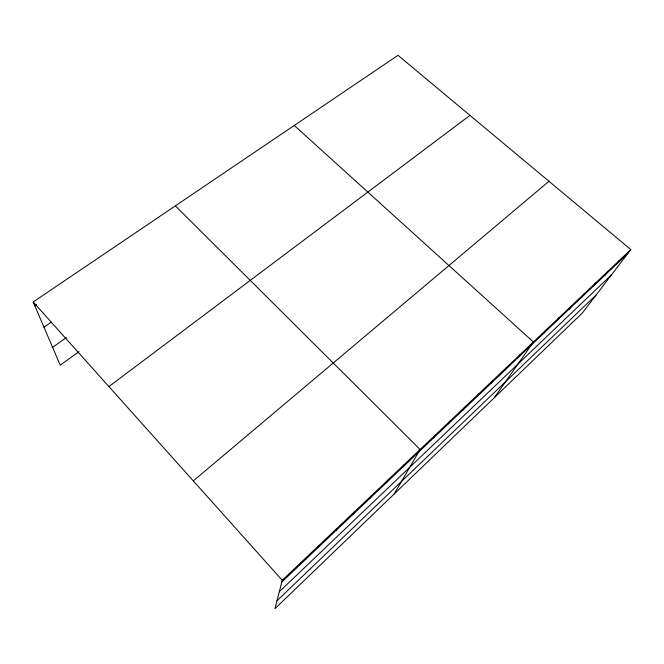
<?xml version="1.0" encoding="UTF-8"?>
<svg xmlns="http://www.w3.org/2000/svg" width="664" height="664" viewBox="0 0 664 664"><rect width="100%" height="100%" fill="white"/><g stroke="black" fill="none" stroke-linecap="round" stroke-linejoin="round"><path stroke-width="1" d="M630.8 249.573L282.25 580.286L274.946 608.689L582.436 312.927L630.8 249.573L397.993 55.311L33.2 301.987L60.233 365.175L78.999 351.663M300.244 564.516L300.85 562.632M318.272 547.402L319.035 545.385M335.901 530.66L336.814 528.511M353.148 514.276L354.211 512.01M370.022 498.249L371.217 495.867M386.539 482.57L387.867 480.072M402.708 467.215L404.16 464.617M394.192 493.983L420.113 449.478L175.362 205.857M433.592 437.883L435.277 435.094M448.349 423.873L450.134 420.993M462.808 410.136L464.7 407.173M476.993 396.665L478.985 393.619M490.904 383.46L492.987 380.339M504.549 370.504L506.723 367.308M517.937 357.788L520.194 354.526M494.497 397.504L533.408 341.985L294.26 125.463M543.965 333.071L546.381 329.676M556.615 321.052L559.113 317.599M569.04 309.258L571.604 305.739M581.241 297.671L583.872 294.094M593.226 286.292L595.923 282.665M604.995 275.12L607.759 271.435M616.557 264.139L619.379 260.412M276.979 600.762L596.239 294.841M279.303 591.749L611.652 274.655M281.802 582.029L627.92 253.349M193.307 480.894L548.954 181.28M108.896 386.581L469.963 115.37M52.605 347.338L66.383 337.586M43.998 327.236L51.327 322.156M34.835 305.805L36.545 304.643M33.2 301.987L282.25 580.286"/></g></svg>
